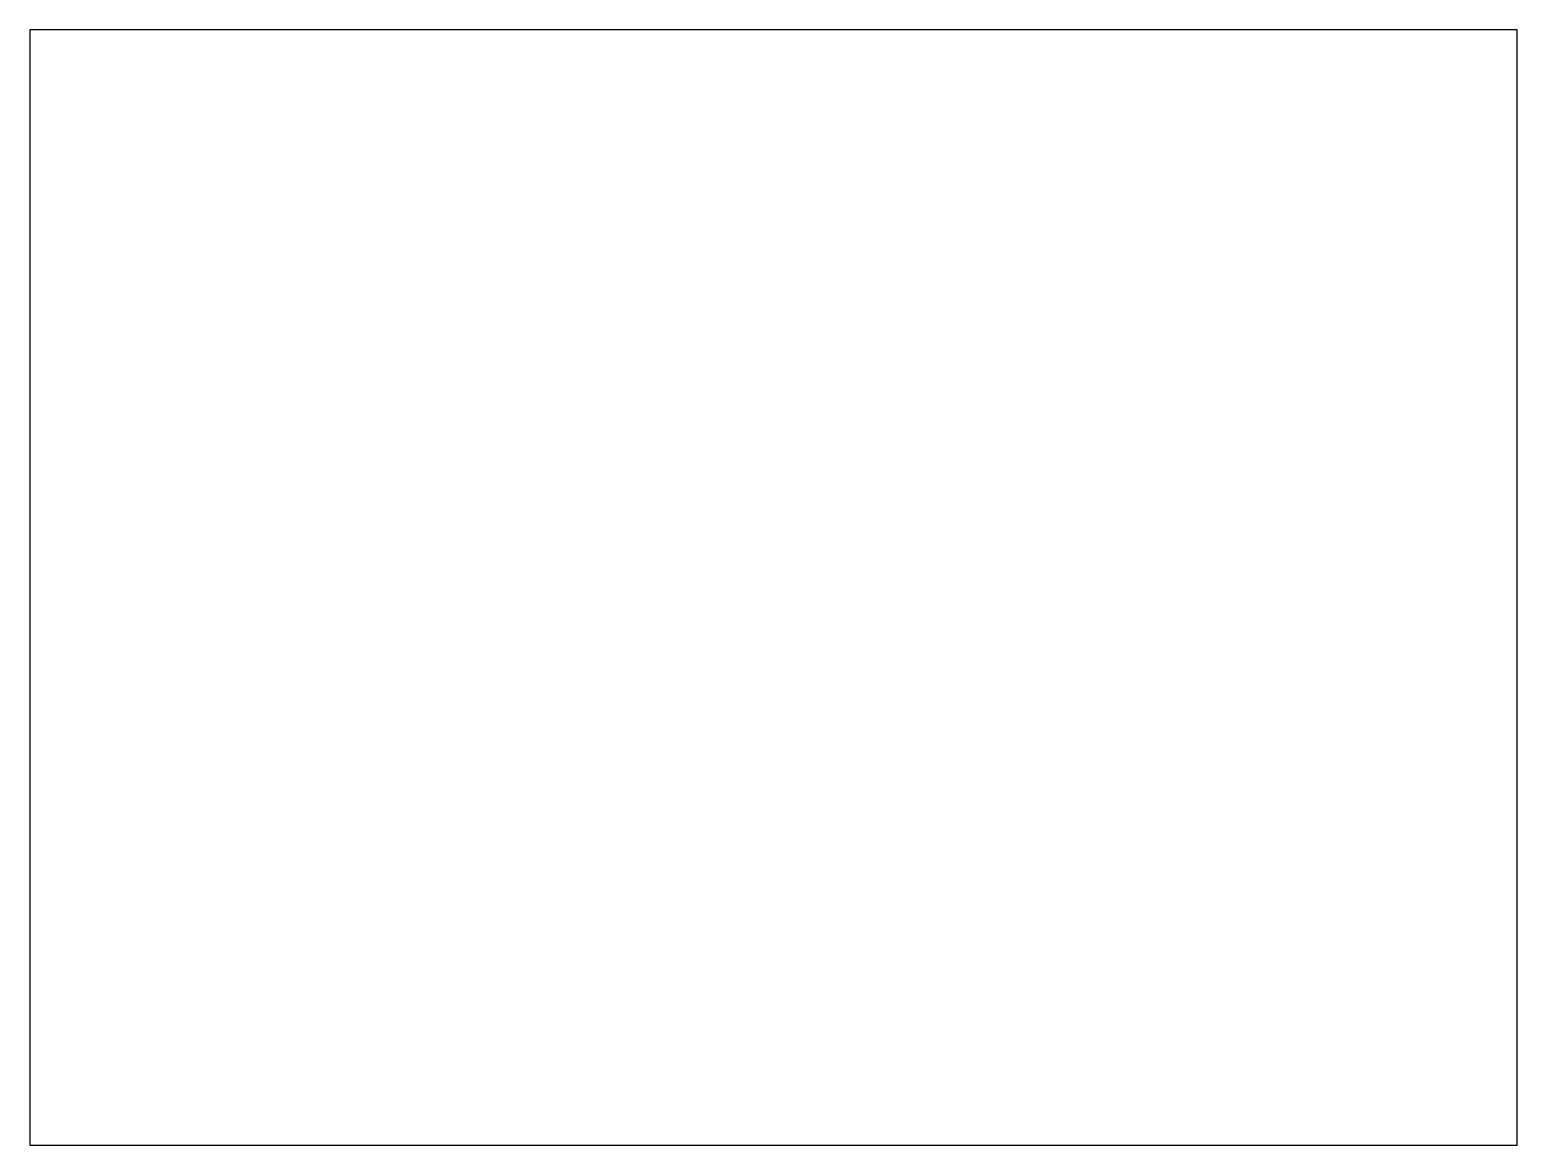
# Model space of a CAD drawing. Header units: millimetres. Extents: x -2 to 2, y 0 to 3.
import ezdxf

# ---------------------------------------------------------------- set-up
doc = ezdxf.new("R2010")
doc.units = ezdxf.units.MM

msp = doc.modelspace()

# ---------------------------------------------------------------- linework, layer by layer
at = {"color": 4}
for p, q in [((2, 3), (-2, 3)), ((-2, 3), (-2, 0)), ((2, 0), (2, 3)), ((-2, 0), (2, 0))]:
    msp.add_line(p, q, dxfattribs=at)

doc.saveas('drawing.dxf')
